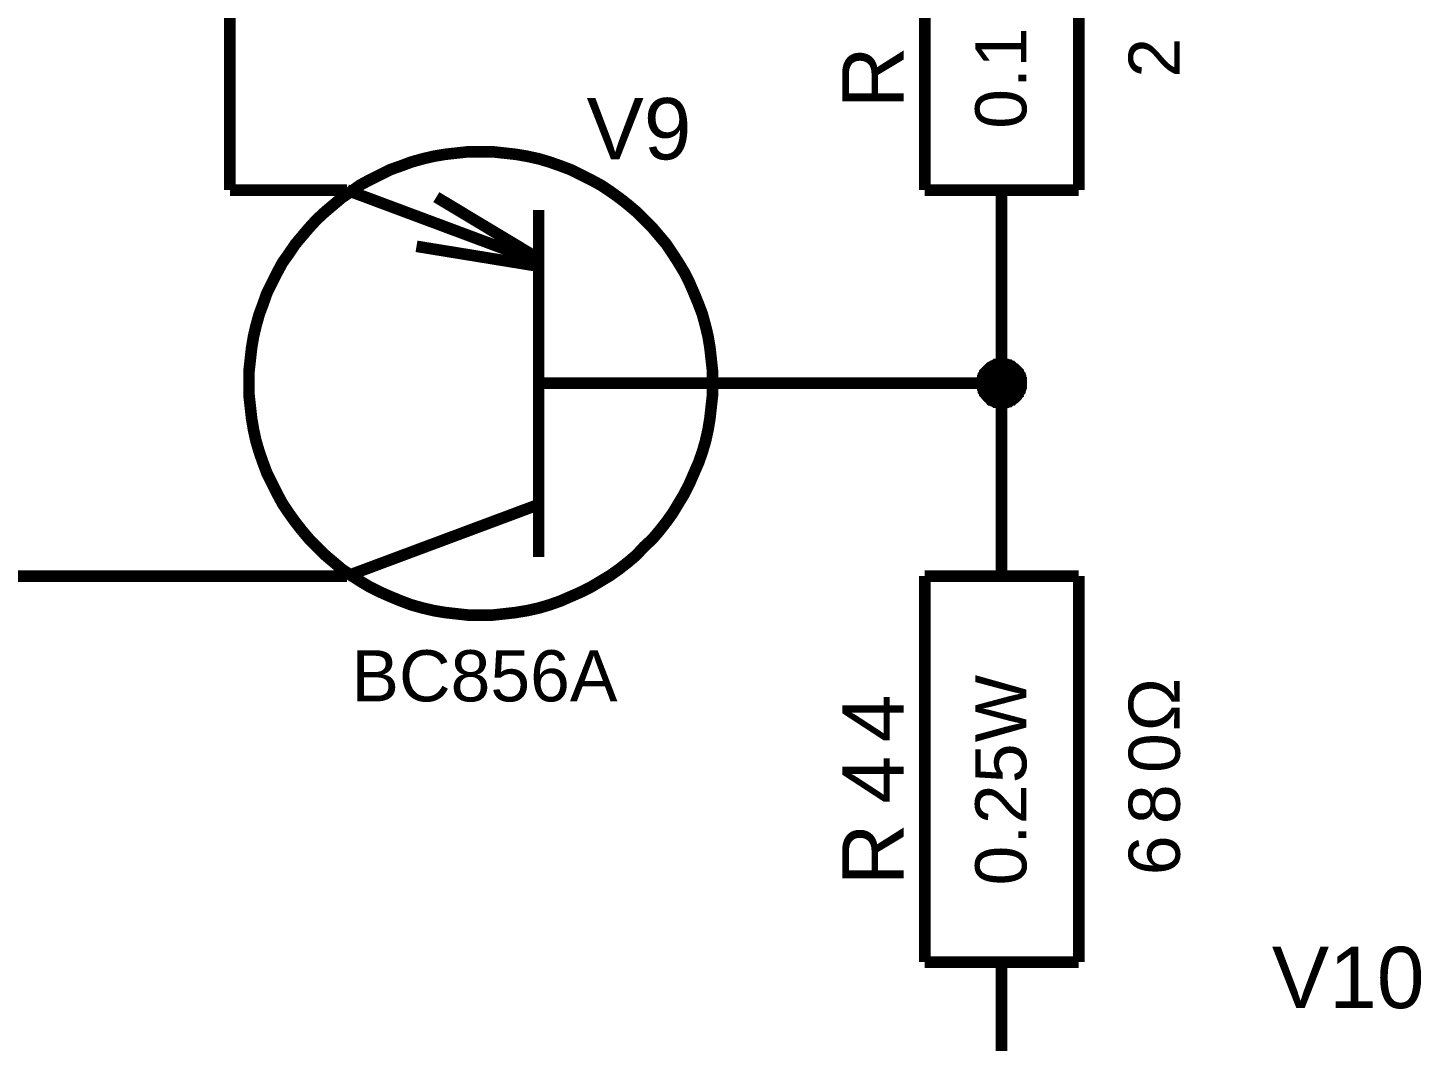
# Model space of a CAD drawing. Header units: millimetres. Extents: x -2024 to 917, y -725 to 13.
# Drawn here: x 406.88 to 442.95, y -198.33 to -172.08 of the extents above; entities that cross this region are included whole.
import ezdxf

# ---------------------------------------------------------------- set-up
doc = ezdxf.new("R2010")
doc.units = ezdxf.units.MM
doc.layers.add('Sheet', color=255, linetype='Continuous')
doc.styles.get("Standard").update_dxf_attribs({"font": 'arial.ttf'})

msp = doc.modelspace()

# ---------------------------------------------------------------- linework, layer by layer
at = {"layer": 'Sheet'}
for points, const_width in [([(412.112, -176.284), (412.112, -161.282)], 0.3), ([(430.103, -176.284), (430.103, -166.283)], 0.3), ([(434.092, -176.284), (434.092, -166.283)], 0.3), ([(412.609, -181.285), (412.609, -180.97), (412.642, -180.672), (412.675, -180.374), (412.725, -180.076), (412.791, -179.795), (412.874, -179.497), (412.973, -179.232), (413.072, -178.95), (413.205, -178.685), (413.337, -178.42), (413.47, -178.172), (413.635, -177.94), (413.801, -177.692), (413.983, -177.476), (414.165, -177.261), (414.363, -177.046), (414.578, -176.847), (414.794, -176.665), (415.009, -176.483), (415.257, -176.317), (415.489, -176.152), (415.737, -176.019), (416.002, -175.887), (416.267, -175.754), (416.548, -175.655), (416.813, -175.556), (417.111, -175.473), (417.392, -175.407), (417.69, -175.357), (417.988, -175.324), (418.286, -175.291), (418.6, -175.291)], 0.3), ([(418.6, -175.291), (418.286, -175.291), (417.988, -175.324), (417.69, -175.357), (417.392, -175.407), (417.111, -175.473), (416.813, -175.556), (416.548, -175.655), (416.267, -175.754), (416.002, -175.887), (415.737, -176.019), (415.489, -176.152), (415.257, -176.317), (415.009, -176.483), (414.794, -176.665), (414.578, -176.847), (414.363, -177.046), (414.165, -177.261), (413.983, -177.476), (413.801, -177.692), (413.635, -177.94), (413.47, -178.172), (413.337, -178.42), (413.205, -178.685), (413.072, -178.95), (412.973, -179.232), (412.874, -179.497), (412.791, -179.795), (412.725, -180.076), (412.675, -180.374), (412.642, -180.672), (412.609, -180.97), (412.609, -181.285)], 0.3), ([(418.6, -175.291), (418.6, -175.291)], 0.3), ([(418.6, -175.291), (418.915, -175.291), (419.213, -175.324), (419.511, -175.357), (419.809, -175.407), (420.107, -175.473), (420.388, -175.556), (420.669, -175.655), (420.934, -175.754), (421.199, -175.887), (421.464, -176.019), (421.712, -176.152), (421.96, -176.317), (422.192, -176.483), (422.424, -176.665), (422.639, -176.847), (422.837, -177.046), (423.053, -177.261), (423.235, -177.476), (423.417, -177.692), (423.582, -177.94), (423.731, -178.172), (423.88, -178.42), (424.013, -178.685), (424.128, -178.95), (424.244, -179.232), (424.344, -179.497), (424.426, -179.795), (424.493, -180.076), (424.542, -180.374), (424.575, -180.672), (424.608, -180.97), (424.608, -181.285)], 0.3), ([(424.608, -181.285), (424.608, -180.97), (424.575, -180.672), (424.542, -180.374), (424.493, -180.076), (424.426, -179.795), (424.344, -179.497), (424.244, -179.232), (424.128, -178.95), (424.013, -178.685), (423.88, -178.42), (423.731, -178.172), (423.582, -177.94), (423.417, -177.692), (423.235, -177.476), (423.053, -177.261), (422.837, -177.046), (422.639, -176.847), (422.424, -176.665), (422.192, -176.483), (421.96, -176.317), (421.712, -176.152), (421.464, -176.019), (421.199, -175.887), (420.934, -175.754), (420.669, -175.655), (420.388, -175.556), (420.107, -175.473), (419.809, -175.407), (419.511, -175.357), (419.213, -175.324), (418.915, -175.291), (418.6, -175.291)], 0.3), ([(414.612, -176.284), (412.112, -176.284)], 0.3), ([(415.141, -176.284), (414.612, -176.284)], 0.3), ([(420.107, -178.139), (415.141, -176.284)], 0.3), ([(419.991, -177.99), (417.458, -176.466)], 0.3), ([(430.103, -176.284), (434.092, -176.284)], 0.3), ([(432.089, -176.284), (432.089, -178.785)], 0.3), ([(420.107, -185.789), (420.107, -176.798)], 0.3), ([(419.991, -178.238), (416.945, -177.741)], 0.3), ([(427.108, -181.285), (432.089, -181.285), (432.089, -178.785)], 0.3), ([(431.593, -181.285), (431.593, -181.252), (431.593, -181.235), (431.593, -181.202), (431.61, -181.186), (431.61, -181.153), (431.61, -181.136), (431.626, -181.119), (431.626, -181.086), (431.643, -181.07), (431.659, -181.053), (431.659, -181.02), (431.676, -181.004), (431.692, -180.987), (431.709, -180.97), (431.725, -180.954), (431.742, -180.937), (431.758, -180.921), (431.775, -180.904), (431.792, -180.888), (431.808, -180.871), (431.841, -180.854), (431.858, -180.854), (431.874, -180.838), (431.907, -180.821), (431.924, -180.821), (431.941, -180.805), (431.974, -180.805), (431.99, -180.805), (432.023, -180.788), (432.04, -180.788), (432.073, -180.788), (432.089, -180.788)], 0.3), ([(431.593, -181.285), (431.593, -181.252), (431.593, -181.235), (431.593, -181.202), (431.61, -181.186), (431.61, -181.153), (431.61, -181.136), (431.626, -181.119), (431.626, -181.086), (431.643, -181.07), (431.659, -181.053), (431.659, -181.02), (431.676, -181.004), (431.692, -180.987), (431.709, -180.97), (431.725, -180.954), (431.742, -180.937), (431.758, -180.921), (431.775, -180.904), (431.792, -180.888), (431.808, -180.871), (431.841, -180.854), (431.858, -180.854), (431.874, -180.838), (431.907, -180.821), (431.924, -180.821), (431.941, -180.805), (431.974, -180.805), (431.99, -180.805), (432.023, -180.788), (432.04, -180.788), (432.073, -180.788), (432.089, -180.788)], 0.3), ([(431.593, -181.285), (431.593, -181.252), (431.593, -181.235), (431.593, -181.202), (431.61, -181.186), (431.61, -181.153), (431.61, -181.136), (431.626, -181.119), (431.626, -181.086), (431.643, -181.07), (431.659, -181.053), (431.659, -181.02), (431.676, -181.004), (431.692, -180.987), (431.709, -180.97), (431.725, -180.954), (431.742, -180.937), (431.758, -180.921), (431.775, -180.904), (431.792, -180.888), (431.808, -180.871), (431.841, -180.854), (431.858, -180.854), (431.874, -180.838), (431.907, -180.821), (431.924, -180.821), (431.941, -180.805), (431.974, -180.805), (431.99, -180.805), (432.023, -180.788), (432.04, -180.788), (432.073, -180.788), (432.089, -180.788)], 0.3), ([(431.593, -181.285), (431.593, -181.252), (431.593, -181.235), (431.593, -181.202), (431.61, -181.186), (431.61, -181.153), (431.61, -181.136), (431.626, -181.119), (431.626, -181.086), (431.643, -181.07), (431.659, -181.053), (431.659, -181.02), (431.676, -181.004), (431.692, -180.987), (431.709, -180.97), (431.725, -180.954), (431.742, -180.937), (431.758, -180.921), (431.775, -180.904), (431.792, -180.888), (431.808, -180.871), (431.841, -180.854), (431.858, -180.854), (431.874, -180.838), (431.907, -180.821), (431.924, -180.821), (431.941, -180.805), (431.974, -180.805), (431.99, -180.805), (432.023, -180.788), (432.04, -180.788), (432.073, -180.788), (432.089, -180.788)], 0.3), ([(432.089, -180.788), (432.089, -180.788)], 0.3), ([(432.089, -180.788), (432.123, -180.788), (432.139, -180.788), (432.172, -180.788), (432.189, -180.805), (432.222, -180.805), (432.238, -180.805), (432.272, -180.821), (432.288, -180.821), (432.305, -180.838), (432.338, -180.854), (432.354, -180.854), (432.371, -180.871), (432.387, -180.888), (432.421, -180.904), (432.437, -180.921), (432.454, -180.937), (432.47, -180.954), (432.487, -180.97), (432.503, -180.987), (432.52, -181.004), (432.52, -181.02), (432.536, -181.053), (432.553, -181.07), (432.569, -181.086), (432.569, -181.119), (432.586, -181.136), (432.586, -181.153), (432.586, -181.186), (432.603, -181.202), (432.603, -181.235), (432.603, -181.252), (432.603, -181.285)], 0.3), ([(432.089, -180.788), (432.089, -180.788)], 0.3), ([(432.089, -180.788), (432.123, -180.788), (432.139, -180.788), (432.172, -180.788), (432.189, -180.805), (432.222, -180.805), (432.238, -180.805), (432.272, -180.821), (432.288, -180.821), (432.305, -180.838), (432.338, -180.854), (432.354, -180.854), (432.371, -180.871), (432.387, -180.888), (432.421, -180.904), (432.437, -180.921), (432.454, -180.937), (432.47, -180.954), (432.487, -180.97), (432.503, -180.987), (432.52, -181.004), (432.52, -181.02), (432.536, -181.053), (432.553, -181.07), (432.569, -181.086), (432.569, -181.119), (432.586, -181.136), (432.586, -181.153), (432.586, -181.186), (432.603, -181.202), (432.603, -181.235), (432.603, -181.252), (432.603, -181.285)], 0.3), ([(432.089, -180.788), (432.089, -180.788)], 0.3), ([(432.089, -180.788), (432.123, -180.788), (432.139, -180.788), (432.172, -180.788), (432.189, -180.805), (432.222, -180.805), (432.238, -180.805), (432.272, -180.821), (432.288, -180.821), (432.305, -180.838), (432.338, -180.854), (432.354, -180.854), (432.371, -180.871), (432.387, -180.888), (432.421, -180.904), (432.437, -180.921), (432.454, -180.937), (432.47, -180.954), (432.487, -180.97), (432.503, -180.987), (432.52, -181.004), (432.52, -181.02), (432.536, -181.053), (432.553, -181.07), (432.569, -181.086), (432.569, -181.119), (432.586, -181.136), (432.586, -181.153), (432.586, -181.186), (432.603, -181.202), (432.603, -181.235), (432.603, -181.252), (432.603, -181.285)], 0.3), ([(432.089, -180.788), (432.089, -180.788)], 0.3), ([(432.089, -180.788), (432.123, -180.788), (432.139, -180.788), (432.172, -180.788), (432.189, -180.805), (432.222, -180.805), (432.238, -180.805), (432.272, -180.821), (432.288, -180.821), (432.305, -180.838), (432.338, -180.854), (432.354, -180.854), (432.371, -180.871), (432.387, -180.888), (432.421, -180.904), (432.437, -180.921), (432.454, -180.937), (432.47, -180.954), (432.487, -180.97), (432.503, -180.987), (432.52, -181.004), (432.52, -181.02), (432.536, -181.053), (432.553, -181.07), (432.569, -181.086), (432.569, -181.119), (432.586, -181.136), (432.586, -181.153), (432.586, -181.186), (432.603, -181.202), (432.603, -181.235), (432.603, -181.252), (432.603, -181.285)], 0.3), ([(431.593, -181.285), (431.593, -181.252), (431.593, -181.235), (431.593, -181.202), (431.61, -181.186), (431.61, -181.153), (431.61, -181.136), (431.626, -181.119), (431.626, -181.086), (431.643, -181.07), (431.659, -181.053), (431.659, -181.02), (431.676, -181.004), (431.692, -180.987), (431.709, -180.97), (431.725, -180.954), (431.742, -180.937), (431.758, -180.921), (431.775, -180.904), (431.792, -180.888), (431.808, -180.871), (431.841, -180.854), (431.858, -180.854), (431.874, -180.838), (431.907, -180.821), (431.924, -180.821), (431.941, -180.805), (431.974, -180.805), (431.99, -180.805), (432.023, -180.788), (432.04, -180.788), (432.073, -180.788), (432.089, -180.788)], 0.0991), ([(431.593, -181.285), (431.593, -181.252), (431.593, -181.235), (431.593, -181.202), (431.61, -181.186), (431.61, -181.153), (431.61, -181.136), (431.626, -181.119), (431.626, -181.086), (431.643, -181.07), (431.659, -181.053), (431.659, -181.02), (431.676, -181.004), (431.692, -180.987), (431.709, -180.97), (431.725, -180.954), (431.742, -180.937), (431.758, -180.921), (431.775, -180.904), (431.792, -180.888), (431.808, -180.871), (431.841, -180.854), (431.858, -180.854), (431.874, -180.838), (431.907, -180.821), (431.924, -180.821), (431.941, -180.805), (431.974, -180.805), (431.99, -180.805), (432.023, -180.788), (432.04, -180.788), (432.073, -180.788), (432.089, -180.788)], 0.0991), ([(431.593, -181.285), (431.593, -181.252), (431.593, -181.235), (431.593, -181.202), (431.61, -181.186), (431.61, -181.153), (431.61, -181.136), (431.626, -181.119), (431.626, -181.086), (431.643, -181.07), (431.659, -181.053), (431.659, -181.02), (431.676, -181.004), (431.692, -180.987), (431.709, -180.97), (431.725, -180.954), (431.742, -180.937), (431.758, -180.921), (431.775, -180.904), (431.792, -180.888), (431.808, -180.871), (431.841, -180.854), (431.858, -180.854), (431.874, -180.838), (431.907, -180.821), (431.924, -180.821), (431.941, -180.805), (431.974, -180.805), (431.99, -180.805), (432.023, -180.788), (432.04, -180.788), (432.073, -180.788), (432.089, -180.788)], 0.0991), ([(431.593, -181.285), (431.593, -181.252), (431.593, -181.235), (431.593, -181.202), (431.61, -181.186), (431.61, -181.153), (431.61, -181.136), (431.626, -181.119), (431.626, -181.086), (431.643, -181.07), (431.659, -181.053), (431.659, -181.02), (431.676, -181.004), (431.692, -180.987), (431.709, -180.97), (431.725, -180.954), (431.742, -180.937), (431.758, -180.921), (431.775, -180.904), (431.792, -180.888), (431.808, -180.871), (431.841, -180.854), (431.858, -180.854), (431.874, -180.838), (431.907, -180.821), (431.924, -180.821), (431.941, -180.805), (431.974, -180.805), (431.99, -180.805), (432.023, -180.788), (432.04, -180.788), (432.073, -180.788), (432.089, -180.788)], 0.0991), ([(432.089, -180.788), (432.089, -180.788)], 0.0991), ([(432.089, -180.788), (432.123, -180.788), (432.139, -180.788), (432.172, -180.788), (432.189, -180.805), (432.222, -180.805), (432.238, -180.805), (432.272, -180.821), (432.288, -180.821), (432.305, -180.838), (432.338, -180.854), (432.354, -180.854), (432.371, -180.871), (432.387, -180.888), (432.421, -180.904), (432.437, -180.921), (432.454, -180.937), (432.47, -180.954), (432.487, -180.97), (432.503, -180.987), (432.52, -181.004), (432.52, -181.02), (432.536, -181.053), (432.553, -181.07), (432.569, -181.086), (432.569, -181.119), (432.586, -181.136), (432.586, -181.153), (432.586, -181.186), (432.603, -181.202), (432.603, -181.235), (432.603, -181.252), (432.603, -181.285)], 0.0991), ([(432.089, -180.788), (432.089, -180.788)], 0.0991), ([(432.089, -180.788), (432.123, -180.788), (432.139, -180.788), (432.172, -180.788), (432.189, -180.805), (432.222, -180.805), (432.238, -180.805), (432.272, -180.821), (432.288, -180.821), (432.305, -180.838), (432.338, -180.854), (432.354, -180.854), (432.371, -180.871), (432.387, -180.888), (432.421, -180.904), (432.437, -180.921), (432.454, -180.937), (432.47, -180.954), (432.487, -180.97), (432.503, -180.987), (432.52, -181.004), (432.52, -181.02), (432.536, -181.053), (432.553, -181.07), (432.569, -181.086), (432.569, -181.119), (432.586, -181.136), (432.586, -181.153), (432.586, -181.186), (432.603, -181.202), (432.603, -181.235), (432.603, -181.252), (432.603, -181.285)], 0.0991), ([(432.089, -180.788), (432.089, -180.788)], 0.0991), ([(432.089, -180.788), (432.123, -180.788), (432.139, -180.788), (432.172, -180.788), (432.189, -180.805), (432.222, -180.805), (432.238, -180.805), (432.272, -180.821), (432.288, -180.821), (432.305, -180.838), (432.338, -180.854), (432.354, -180.854), (432.371, -180.871), (432.387, -180.888), (432.421, -180.904), (432.437, -180.921), (432.454, -180.937), (432.47, -180.954), (432.487, -180.97), (432.503, -180.987), (432.52, -181.004), (432.52, -181.02), (432.536, -181.053), (432.553, -181.07), (432.569, -181.086), (432.569, -181.119), (432.586, -181.136), (432.586, -181.153), (432.586, -181.186), (432.603, -181.202), (432.603, -181.235), (432.603, -181.252), (432.603, -181.285)], 0.0991), ([(432.089, -180.788), (432.089, -180.788)], 0.0991), ([(432.089, -180.788), (432.123, -180.788), (432.139, -180.788), (432.172, -180.788), (432.189, -180.805), (432.222, -180.805), (432.238, -180.805), (432.272, -180.821), (432.288, -180.821), (432.305, -180.838), (432.338, -180.854), (432.354, -180.854), (432.371, -180.871), (432.387, -180.888), (432.421, -180.904), (432.437, -180.921), (432.454, -180.937), (432.47, -180.954), (432.487, -180.97), (432.503, -180.987), (432.52, -181.004), (432.52, -181.02), (432.536, -181.053), (432.553, -181.07), (432.569, -181.086), (432.569, -181.119), (432.586, -181.136), (432.586, -181.153), (432.586, -181.186), (432.603, -181.202), (432.603, -181.235), (432.603, -181.252), (432.603, -181.285)], 0.0991), ([(418.6, -187.296), (418.286, -187.296), (417.988, -187.263), (417.69, -187.23), (417.392, -187.18), (417.111, -187.114), (416.813, -187.031), (416.548, -186.932), (416.267, -186.816), (416.002, -186.7), (415.737, -186.567), (415.489, -186.418), (415.257, -186.269), (415.009, -186.104), (414.794, -185.922), (414.578, -185.739), (414.363, -185.524), (414.165, -185.325), (413.983, -185.11), (413.801, -184.878), (413.635, -184.646), (413.47, -184.398), (413.337, -184.15), (413.205, -183.885), (413.072, -183.62), (412.973, -183.355), (412.874, -183.073), (412.791, -182.792), (412.725, -182.494), (412.675, -182.196), (412.642, -181.898), (412.609, -181.6), (412.609, -181.285)], 0.3), ([(412.609, -181.285), (412.609, -181.285)], 0.3), ([(412.609, -181.285), (412.609, -181.6), (412.642, -181.898), (412.675, -182.196), (412.725, -182.494), (412.791, -182.792), (412.874, -183.073), (412.973, -183.355), (413.072, -183.62), (413.205, -183.885), (413.337, -184.15), (413.47, -184.398), (413.635, -184.646), (413.801, -184.878), (413.983, -185.11), (414.165, -185.325), (414.363, -185.524), (414.578, -185.739), (414.794, -185.922), (415.009, -186.104), (415.257, -186.269), (415.489, -186.418), (415.737, -186.567), (416.002, -186.7), (416.267, -186.816), (416.548, -186.932), (416.813, -187.031), (417.111, -187.114), (417.392, -187.18), (417.69, -187.23), (417.988, -187.263), (418.286, -187.296), (418.6, -187.296)], 0.3), ([(424.608, -181.285), (424.608, -181.6), (424.575, -181.898), (424.542, -182.196), (424.493, -182.494), (424.426, -182.792), (424.344, -183.073), (424.244, -183.355), (424.128, -183.62), (424.013, -183.885), (423.88, -184.15), (423.731, -184.398), (423.582, -184.646), (423.417, -184.878), (423.235, -185.11), (423.053, -185.325), (422.837, -185.524), (422.639, -185.739), (422.424, -185.922), (422.192, -186.104), (421.96, -186.269), (421.712, -186.418), (421.464, -186.567), (421.199, -186.7), (420.934, -186.816), (420.669, -186.932), (420.388, -187.031), (420.107, -187.114), (419.809, -187.18), (419.511, -187.23), (419.213, -187.263), (418.915, -187.296), (418.6, -187.296)], 0.3), ([(418.6, -187.296), (418.915, -187.296), (419.213, -187.263), (419.511, -187.23), (419.809, -187.18), (420.107, -187.114), (420.388, -187.031), (420.669, -186.932), (420.934, -186.816), (421.199, -186.7), (421.464, -186.567), (421.712, -186.418), (421.96, -186.269), (422.192, -186.104), (422.424, -185.922), (422.639, -185.739), (422.837, -185.524), (423.053, -185.325), (423.235, -185.11), (423.417, -184.878), (423.582, -184.646), (423.731, -184.398), (423.88, -184.15), (424.013, -183.885), (424.128, -183.62), (424.244, -183.355), (424.344, -183.073), (424.426, -182.792), (424.493, -182.494), (424.542, -182.196), (424.575, -181.898), (424.608, -181.6), (424.608, -181.285)], 0.3), ([(424.608, -181.285), (420.107, -181.285)], 0.3), ([(424.608, -181.285), (427.108, -181.285)], 0.3), ([(424.608, -181.285), (424.608, -181.285), (424.608, -181.285), (424.608, -181.285), (424.608, -181.285), (424.608, -181.285), (424.608, -181.285), (424.608, -181.285), (424.608, -181.285), (424.608, -181.285), (424.608, -181.285), (424.608, -181.285), (424.608, -181.285), (424.608, -181.285), (424.608, -181.285), (424.608, -181.285), (424.608, -181.285), (424.608, -181.285), (424.608, -181.285), (424.608, -181.285), (424.608, -181.285), (424.608, -181.285), (424.608, -181.285), (424.608, -181.285), (424.608, -181.285), (424.608, -181.285), (424.608, -181.285), (424.608, -181.285), (424.608, -181.285), (424.608, -181.285), (424.608, -181.285), (424.608, -181.285), (424.608, -181.285)], 0.3), ([(424.608, -181.285), (424.608, -181.285)], 0.3), ([(432.089, -181.798), (432.073, -181.798), (432.04, -181.798), (432.023, -181.798), (431.99, -181.782), (431.974, -181.782), (431.941, -181.782), (431.924, -181.765), (431.907, -181.765), (431.874, -181.749), (431.858, -181.732), (431.841, -181.716), (431.808, -181.716), (431.792, -181.699), (431.775, -181.682), (431.758, -181.666), (431.742, -181.649), (431.725, -181.633), (431.709, -181.616), (431.692, -181.583), (431.676, -181.567), (431.659, -181.55), (431.659, -181.533), (431.643, -181.5), (431.626, -181.484), (431.626, -181.467), (431.61, -181.434), (431.61, -181.417), (431.61, -181.384), (431.593, -181.368), (431.593, -181.335), (431.593, -181.318), (431.593, -181.285)], 0.3), ([(431.593, -181.285), (431.593, -181.285)], 0.3), ([(432.089, -181.798), (432.073, -181.798), (432.04, -181.798), (432.023, -181.798), (431.99, -181.782), (431.974, -181.782), (431.941, -181.782), (431.924, -181.765), (431.907, -181.765), (431.874, -181.749), (431.858, -181.732), (431.841, -181.716), (431.808, -181.716), (431.792, -181.699), (431.775, -181.682), (431.758, -181.666), (431.742, -181.649), (431.725, -181.633), (431.709, -181.616), (431.692, -181.583), (431.676, -181.567), (431.659, -181.55), (431.659, -181.533), (431.643, -181.5), (431.626, -181.484), (431.626, -181.467), (431.61, -181.434), (431.61, -181.417), (431.61, -181.384), (431.593, -181.368), (431.593, -181.335), (431.593, -181.318), (431.593, -181.285)], 0.3), ([(431.593, -181.285), (431.593, -181.285)], 0.3), ([(432.089, -181.798), (432.073, -181.798), (432.04, -181.798), (432.023, -181.798), (431.99, -181.782), (431.974, -181.782), (431.941, -181.782), (431.924, -181.765), (431.907, -181.765), (431.874, -181.749), (431.858, -181.732), (431.841, -181.716), (431.808, -181.716), (431.792, -181.699), (431.775, -181.682), (431.758, -181.666), (431.742, -181.649), (431.725, -181.633), (431.709, -181.616), (431.692, -181.583), (431.676, -181.567), (431.659, -181.55), (431.659, -181.533), (431.643, -181.5), (431.626, -181.484), (431.626, -181.467), (431.61, -181.434), (431.61, -181.417), (431.61, -181.384), (431.593, -181.368), (431.593, -181.335), (431.593, -181.318), (431.593, -181.285)], 0.3), ([(431.593, -181.285), (431.593, -181.285)], 0.3), ([(432.089, -181.798), (432.073, -181.798), (432.04, -181.798), (432.023, -181.798), (431.99, -181.782), (431.974, -181.782), (431.941, -181.782), (431.924, -181.765), (431.907, -181.765), (431.874, -181.749), (431.858, -181.732), (431.841, -181.716), (431.808, -181.716), (431.792, -181.699), (431.775, -181.682), (431.758, -181.666), (431.742, -181.649), (431.725, -181.633), (431.709, -181.616), (431.692, -181.583), (431.676, -181.567), (431.659, -181.55), (431.659, -181.533), (431.643, -181.5), (431.626, -181.484), (431.626, -181.467), (431.61, -181.434), (431.61, -181.417), (431.61, -181.384), (431.593, -181.368), (431.593, -181.335), (431.593, -181.318), (431.593, -181.285)], 0.3), ([(431.593, -181.285), (431.593, -181.285)], 0.3), ([(432.089, -181.798), (432.073, -181.798), (432.04, -181.798), (432.023, -181.798), (431.99, -181.782), (431.974, -181.782), (431.941, -181.782), (431.924, -181.765), (431.907, -181.765), (431.874, -181.749), (431.858, -181.732), (431.841, -181.716), (431.808, -181.716), (431.792, -181.699), (431.775, -181.682), (431.758, -181.666), (431.742, -181.649), (431.725, -181.633), (431.709, -181.616), (431.692, -181.583), (431.676, -181.567), (431.659, -181.55), (431.659, -181.533), (431.643, -181.5), (431.626, -181.484), (431.626, -181.467), (431.61, -181.434), (431.61, -181.417), (431.61, -181.384), (431.593, -181.368), (431.593, -181.335), (431.593, -181.318), (431.593, -181.285)], 0.0991), ([(431.593, -181.285), (431.593, -181.285)], 0.0991), ([(432.089, -181.798), (432.073, -181.798), (432.04, -181.798), (432.023, -181.798), (431.99, -181.782), (431.974, -181.782), (431.941, -181.782), (431.924, -181.765), (431.907, -181.765), (431.874, -181.749), (431.858, -181.732), (431.841, -181.716), (431.808, -181.716), (431.792, -181.699), (431.775, -181.682), (431.758, -181.666), (431.742, -181.649), (431.725, -181.633), (431.709, -181.616), (431.692, -181.583), (431.676, -181.567), (431.659, -181.55), (431.659, -181.533), (431.643, -181.5), (431.626, -181.484), (431.626, -181.467), (431.61, -181.434), (431.61, -181.417), (431.61, -181.384), (431.593, -181.368), (431.593, -181.335), (431.593, -181.318), (431.593, -181.285)], 0.0991), ([(431.593, -181.285), (431.593, -181.285)], 0.0991), ([(432.089, -181.798), (432.073, -181.798), (432.04, -181.798), (432.023, -181.798), (431.99, -181.782), (431.974, -181.782), (431.941, -181.782), (431.924, -181.765), (431.907, -181.765), (431.874, -181.749), (431.858, -181.732), (431.841, -181.716), (431.808, -181.716), (431.792, -181.699), (431.775, -181.682), (431.758, -181.666), (431.742, -181.649), (431.725, -181.633), (431.709, -181.616), (431.692, -181.583), (431.676, -181.567), (431.659, -181.55), (431.659, -181.533), (431.643, -181.5), (431.626, -181.484), (431.626, -181.467), (431.61, -181.434), (431.61, -181.417), (431.61, -181.384), (431.593, -181.368), (431.593, -181.335), (431.593, -181.318), (431.593, -181.285)], 0.0991), ([(431.593, -181.285), (431.593, -181.285)], 0.0991), ([(432.089, -181.798), (432.073, -181.798), (432.04, -181.798), (432.023, -181.798), (431.99, -181.782), (431.974, -181.782), (431.941, -181.782), (431.924, -181.765), (431.907, -181.765), (431.874, -181.749), (431.858, -181.732), (431.841, -181.716), (431.808, -181.716), (431.792, -181.699), (431.775, -181.682), (431.758, -181.666), (431.742, -181.649), (431.725, -181.633), (431.709, -181.616), (431.692, -181.583), (431.676, -181.567), (431.659, -181.55), (431.659, -181.533), (431.643, -181.5), (431.626, -181.484), (431.626, -181.467), (431.61, -181.434), (431.61, -181.417), (431.61, -181.384), (431.593, -181.368), (431.593, -181.335), (431.593, -181.318), (431.593, -181.285)], 0.0991), ([(431.593, -181.285), (431.593, -181.285)], 0.0991), ([(432.603, -181.285), (432.603, -181.318), (432.603, -181.335), (432.603, -181.368), (432.586, -181.384), (432.586, -181.417), (432.586, -181.434), (432.569, -181.467), (432.569, -181.484), (432.553, -181.5), (432.536, -181.533), (432.52, -181.55), (432.52, -181.567), (432.503, -181.583), (432.487, -181.616), (432.47, -181.633), (432.454, -181.649), (432.437, -181.666), (432.421, -181.682), (432.387, -181.699), (432.371, -181.716), (432.354, -181.716), (432.338, -181.732), (432.305, -181.749), (432.288, -181.765), (432.272, -181.765), (432.238, -181.782), (432.222, -181.782), (432.189, -181.782), (432.172, -181.798), (432.139, -181.798), (432.123, -181.798), (432.089, -181.798)], 0.3), ([(432.089, -181.285), (432.089, -183.785)], 0.3), ([(432.603, -181.285), (432.603, -181.318), (432.603, -181.335), (432.603, -181.368), (432.586, -181.384), (432.586, -181.417), (432.586, -181.434), (432.569, -181.467), (432.569, -181.484), (432.553, -181.5), (432.536, -181.533), (432.52, -181.55), (432.52, -181.567), (432.503, -181.583), (432.487, -181.616), (432.47, -181.633), (432.454, -181.649), (432.437, -181.666), (432.421, -181.682), (432.387, -181.699), (432.371, -181.716), (432.354, -181.716), (432.338, -181.732), (432.305, -181.749), (432.288, -181.765), (432.272, -181.765), (432.238, -181.782), (432.222, -181.782), (432.189, -181.782), (432.172, -181.798), (432.139, -181.798), (432.123, -181.798), (432.089, -181.798)], 0.3), ([(432.603, -181.285), (432.603, -181.318), (432.603, -181.335), (432.603, -181.368), (432.586, -181.384), (432.586, -181.417), (432.586, -181.434), (432.569, -181.467), (432.569, -181.484), (432.553, -181.5), (432.536, -181.533), (432.52, -181.55), (432.52, -181.567), (432.503, -181.583), (432.487, -181.616), (432.47, -181.633), (432.454, -181.649), (432.437, -181.666), (432.421, -181.682), (432.387, -181.699), (432.371, -181.716), (432.354, -181.716), (432.338, -181.732), (432.305, -181.749), (432.288, -181.765), (432.272, -181.765), (432.238, -181.782), (432.222, -181.782), (432.189, -181.782), (432.172, -181.798), (432.139, -181.798), (432.123, -181.798), (432.089, -181.798)], 0.3), ([(432.603, -181.285), (432.603, -181.318), (432.603, -181.335), (432.603, -181.368), (432.586, -181.384), (432.586, -181.417), (432.586, -181.434), (432.569, -181.467), (432.569, -181.484), (432.553, -181.5), (432.536, -181.533), (432.52, -181.55), (432.52, -181.567), (432.503, -181.583), (432.487, -181.616), (432.47, -181.633), (432.454, -181.649), (432.437, -181.666), (432.421, -181.682), (432.387, -181.699), (432.371, -181.716), (432.354, -181.716), (432.338, -181.732), (432.305, -181.749), (432.288, -181.765), (432.272, -181.765), (432.238, -181.782), (432.222, -181.782), (432.189, -181.782), (432.172, -181.798), (432.139, -181.798), (432.123, -181.798), (432.089, -181.798)], 0.3), ([(432.603, -181.285), (432.603, -181.318), (432.603, -181.335), (432.603, -181.368), (432.586, -181.384), (432.586, -181.417), (432.586, -181.434), (432.569, -181.467), (432.569, -181.484), (432.553, -181.5), (432.536, -181.533), (432.52, -181.55), (432.52, -181.567), (432.503, -181.583), (432.487, -181.616), (432.47, -181.633), (432.454, -181.649), (432.437, -181.666), (432.421, -181.682), (432.387, -181.699), (432.371, -181.716), (432.354, -181.716), (432.338, -181.732), (432.305, -181.749), (432.288, -181.765), (432.272, -181.765), (432.238, -181.782), (432.222, -181.782), (432.189, -181.782), (432.172, -181.798), (432.139, -181.798), (432.123, -181.798), (432.089, -181.798)], 0.0991), ([(432.603, -181.285), (432.603, -181.318), (432.603, -181.335), (432.603, -181.368), (432.586, -181.384), (432.586, -181.417), (432.586, -181.434), (432.569, -181.467), (432.569, -181.484), (432.553, -181.5), (432.536, -181.533), (432.52, -181.55), (432.52, -181.567), (432.503, -181.583), (432.487, -181.616), (432.47, -181.633), (432.454, -181.649), (432.437, -181.666), (432.421, -181.682), (432.387, -181.699), (432.371, -181.716), (432.354, -181.716), (432.338, -181.732), (432.305, -181.749), (432.288, -181.765), (432.272, -181.765), (432.238, -181.782), (432.222, -181.782), (432.189, -181.782), (432.172, -181.798), (432.139, -181.798), (432.123, -181.798), (432.089, -181.798)], 0.0991), ([(432.603, -181.285), (432.603, -181.318), (432.603, -181.335), (432.603, -181.368), (432.586, -181.384), (432.586, -181.417), (432.586, -181.434), (432.569, -181.467), (432.569, -181.484), (432.553, -181.5), (432.536, -181.533), (432.52, -181.55), (432.52, -181.567), (432.503, -181.583), (432.487, -181.616), (432.47, -181.633), (432.454, -181.649), (432.437, -181.666), (432.421, -181.682), (432.387, -181.699), (432.371, -181.716), (432.354, -181.716), (432.338, -181.732), (432.305, -181.749), (432.288, -181.765), (432.272, -181.765), (432.238, -181.782), (432.222, -181.782), (432.189, -181.782), (432.172, -181.798), (432.139, -181.798), (432.123, -181.798), (432.089, -181.798)], 0.0991), ([(432.603, -181.285), (432.603, -181.318), (432.603, -181.335), (432.603, -181.368), (432.586, -181.384), (432.586, -181.417), (432.586, -181.434), (432.569, -181.467), (432.569, -181.484), (432.553, -181.5), (432.536, -181.533), (432.52, -181.55), (432.52, -181.567), (432.503, -181.583), (432.487, -181.616), (432.47, -181.633), (432.454, -181.649), (432.437, -181.666), (432.421, -181.682), (432.387, -181.699), (432.371, -181.716), (432.354, -181.716), (432.338, -181.732), (432.305, -181.749), (432.288, -181.765), (432.272, -181.765), (432.238, -181.782), (432.222, -181.782), (432.189, -181.782), (432.172, -181.798), (432.139, -181.798), (432.123, -181.798), (432.089, -181.798)], 0.0991), ([(432.603, -181.285), (432.603, -181.285), (432.603, -181.285), (432.603, -181.285), (432.603, -181.285), (432.603, -181.285), (432.603, -181.285), (432.603, -181.285), (432.603, -181.285), (432.603, -181.285), (432.603, -181.285), (432.603, -181.285), (432.603, -181.285), (432.603, -181.285), (432.603, -181.285), (432.603, -181.285), (432.603, -181.285), (432.603, -181.285), (432.603, -181.285), (432.603, -181.285), (432.603, -181.285), (432.603, -181.285), (432.603, -181.285), (432.603, -181.285), (432.603, -181.285), (432.603, -181.285), (432.603, -181.285), (432.603, -181.285), (432.603, -181.285), (432.603, -181.285), (432.603, -181.285), (432.603, -181.285), (432.603, -181.285)], 0.3), ([(432.603, -181.285), (432.603, -181.285)], 0.3), ([(432.603, -181.285), (432.603, -181.285), (432.603, -181.285), (432.603, -181.285), (432.603, -181.285), (432.603, -181.285), (432.603, -181.285), (432.603, -181.285), (432.603, -181.285), (432.603, -181.285), (432.603, -181.285), (432.603, -181.285), (432.603, -181.285), (432.603, -181.285), (432.603, -181.285), (432.603, -181.285), (432.603, -181.285), (432.603, -181.285), (432.603, -181.285), (432.603, -181.285), (432.603, -181.285), (432.603, -181.285), (432.603, -181.285), (432.603, -181.285), (432.603, -181.285), (432.603, -181.285), (432.603, -181.285), (432.603, -181.285), (432.603, -181.285), (432.603, -181.285), (432.603, -181.285), (432.603, -181.285), (432.603, -181.285)], 0.3), ([(432.603, -181.285), (432.603, -181.285)], 0.3), ([(432.603, -181.285), (432.603, -181.285), (432.603, -181.285), (432.603, -181.285), (432.603, -181.285), (432.603, -181.285), (432.603, -181.285), (432.603, -181.285), (432.603, -181.285), (432.603, -181.285), (432.603, -181.285), (432.603, -181.285), (432.603, -181.285), (432.603, -181.285), (432.603, -181.285), (432.603, -181.285), (432.603, -181.285), (432.603, -181.285), (432.603, -181.285), (432.603, -181.285), (432.603, -181.285), (432.603, -181.285), (432.603, -181.285), (432.603, -181.285), (432.603, -181.285), (432.603, -181.285), (432.603, -181.285), (432.603, -181.285), (432.603, -181.285), (432.603, -181.285), (432.603, -181.285), (432.603, -181.285), (432.603, -181.285)], 0.3), ([(432.603, -181.285), (432.603, -181.285)], 0.3), ([(432.603, -181.285), (432.603, -181.285), (432.603, -181.285), (432.603, -181.285), (432.603, -181.285), (432.603, -181.285), (432.603, -181.285), (432.603, -181.285), (432.603, -181.285), (432.603, -181.285), (432.603, -181.285), (432.603, -181.285), (432.603, -181.285), (432.603, -181.285), (432.603, -181.285), (432.603, -181.285), (432.603, -181.285), (432.603, -181.285), (432.603, -181.285), (432.603, -181.285), (432.603, -181.285), (432.603, -181.285), (432.603, -181.285), (432.603, -181.285), (432.603, -181.285), (432.603, -181.285), (432.603, -181.285), (432.603, -181.285), (432.603, -181.285), (432.603, -181.285), (432.603, -181.285), (432.603, -181.285), (432.603, -181.285)], 0.3), ([(432.603, -181.285), (432.603, -181.285)], 0.3), ([(432.603, -181.285), (432.603, -181.285), (432.603, -181.285), (432.603, -181.285), (432.603, -181.285), (432.603, -181.285), (432.603, -181.285), (432.603, -181.285), (432.603, -181.285), (432.603, -181.285), (432.603, -181.285), (432.603, -181.285), (432.603, -181.285), (432.603, -181.285), (432.603, -181.285), (432.603, -181.285), (432.603, -181.285), (432.603, -181.285), (432.603, -181.285), (432.603, -181.285), (432.603, -181.285), (432.603, -181.285), (432.603, -181.285), (432.603, -181.285), (432.603, -181.285), (432.603, -181.285), (432.603, -181.285), (432.603, -181.285), (432.603, -181.285), (432.603, -181.285), (432.603, -181.285), (432.603, -181.285), (432.603, -181.285)], 0.0991), ([(432.603, -181.285), (432.603, -181.285)], 0.0991), ([(432.603, -181.285), (432.603, -181.285), (432.603, -181.285), (432.603, -181.285), (432.603, -181.285), (432.603, -181.285), (432.603, -181.285), (432.603, -181.285), (432.603, -181.285), (432.603, -181.285), (432.603, -181.285), (432.603, -181.285), (432.603, -181.285), (432.603, -181.285), (432.603, -181.285), (432.603, -181.285), (432.603, -181.285), (432.603, -181.285), (432.603, -181.285), (432.603, -181.285), (432.603, -181.285), (432.603, -181.285), (432.603, -181.285), (432.603, -181.285), (432.603, -181.285), (432.603, -181.285), (432.603, -181.285), (432.603, -181.285), (432.603, -181.285), (432.603, -181.285), (432.603, -181.285), (432.603, -181.285), (432.603, -181.285)], 0.0991), ([(432.603, -181.285), (432.603, -181.285)], 0.0991), ([(432.603, -181.285), (432.603, -181.285), (432.603, -181.285), (432.603, -181.285), (432.603, -181.285), (432.603, -181.285), (432.603, -181.285), (432.603, -181.285), (432.603, -181.285), (432.603, -181.285), (432.603, -181.285), (432.603, -181.285), (432.603, -181.285), (432.603, -181.285), (432.603, -181.285), (432.603, -181.285), (432.603, -181.285), (432.603, -181.285), (432.603, -181.285), (432.603, -181.285), (432.603, -181.285), (432.603, -181.285), (432.603, -181.285), (432.603, -181.285), (432.603, -181.285), (432.603, -181.285), (432.603, -181.285), (432.603, -181.285), (432.603, -181.285), (432.603, -181.285), (432.603, -181.285), (432.603, -181.285), (432.603, -181.285)], 0.0991), ([(432.603, -181.285), (432.603, -181.285)], 0.0991), ([(432.603, -181.285), (432.603, -181.285), (432.603, -181.285), (432.603, -181.285), (432.603, -181.285), (432.603, -181.285), (432.603, -181.285), (432.603, -181.285), (432.603, -181.285), (432.603, -181.285), (432.603, -181.285), (432.603, -181.285), (432.603, -181.285), (432.603, -181.285), (432.603, -181.285), (432.603, -181.285), (432.603, -181.285), (432.603, -181.285), (432.603, -181.285), (432.603, -181.285), (432.603, -181.285), (432.603, -181.285), (432.603, -181.285), (432.603, -181.285), (432.603, -181.285), (432.603, -181.285), (432.603, -181.285), (432.603, -181.285), (432.603, -181.285), (432.603, -181.285), (432.603, -181.285), (432.603, -181.285), (432.603, -181.285)], 0.0991), ([(432.603, -181.285), (432.603, -181.285)], 0.0991), ([(432.089, -186.286), (432.089, -183.785)], 0.3), ([(420.107, -184.431), (415.141, -186.286)], 0.3), ([(412.112, -186.286), (402.115, -186.286), (399.616, -186.286)], 0.3), ([(414.612, -186.286), (412.112, -186.286)], 0.3), ([(415.141, -186.286), (414.612, -186.286)], 0.3), ([(430.103, -186.286), (434.092, -186.286)], 0.3), ([(430.103, -196.287), (430.103, -186.286)], 0.3), ([(434.092, -196.287), (434.092, -186.286)], 0.3), ([(418.6, -187.296), (418.6, -187.296)], 0.3), ([(430.103, -196.287), (434.092, -196.287)], 0.3), ([(432.089, -196.287), (432.089, -198.788)], 0.3)]:
    msp.add_lwpolyline(points, dxfattribs=dict(at, const_width=const_width))
at = {"layer": 'Sheet', "const_width": 0.508}
msp.add_lwpolyline([(431.835, -181.282, 1), (432.343, -181.282, 1)], format="xyb", close=True, dxfattribs=at)

# ---------------------------------------------------------------- texts
at = {"layer": 'Sheet'}
for s, height, p in [('1', 1.325, (432.735, -173.105)), ('R', 1.59, (429.557, -174.165)), ('2', 1.325, (436.707, -173.37)), ('.', 1.325, (432.735, -173.635)), ('0', 1.325, (432.735, -174.695)), ('W', 1.325, (432.735, -190.591)), ('Ω', 1.325, (436.707, -190.326)), ('4', 1.59, (429.557, -190.591)), ('0', 1.325, (436.707, -191.386)), ('5', 1.325, (432.735, -191.651)), ('4', 1.59, (429.557, -192.181)), ('2', 1.325, (432.735, -192.711)), ('8', 1.325, (436.707, -192.711)), ('R', 1.59, (429.557, -194.3)), ('.', 1.325, (432.735, -193.241)), ('0', 1.325, (432.735, -194.3)), ('6', 1.325, (436.707, -194.035))]:
    msp.add_text(s, height=height, rotation=90, dxfattribs=at).set_placement(p)
for s, height, p in [('V9', 1.5897, (421.348, -175.489)), ('BC856A', 1.3247, (415.257, -189.531)), ('V10', 1.5897, (439.091, -197.48))]:
    msp.add_text(s, height=height, dxfattribs=at).set_placement(p)

doc.saveas('drawing.dxf')
